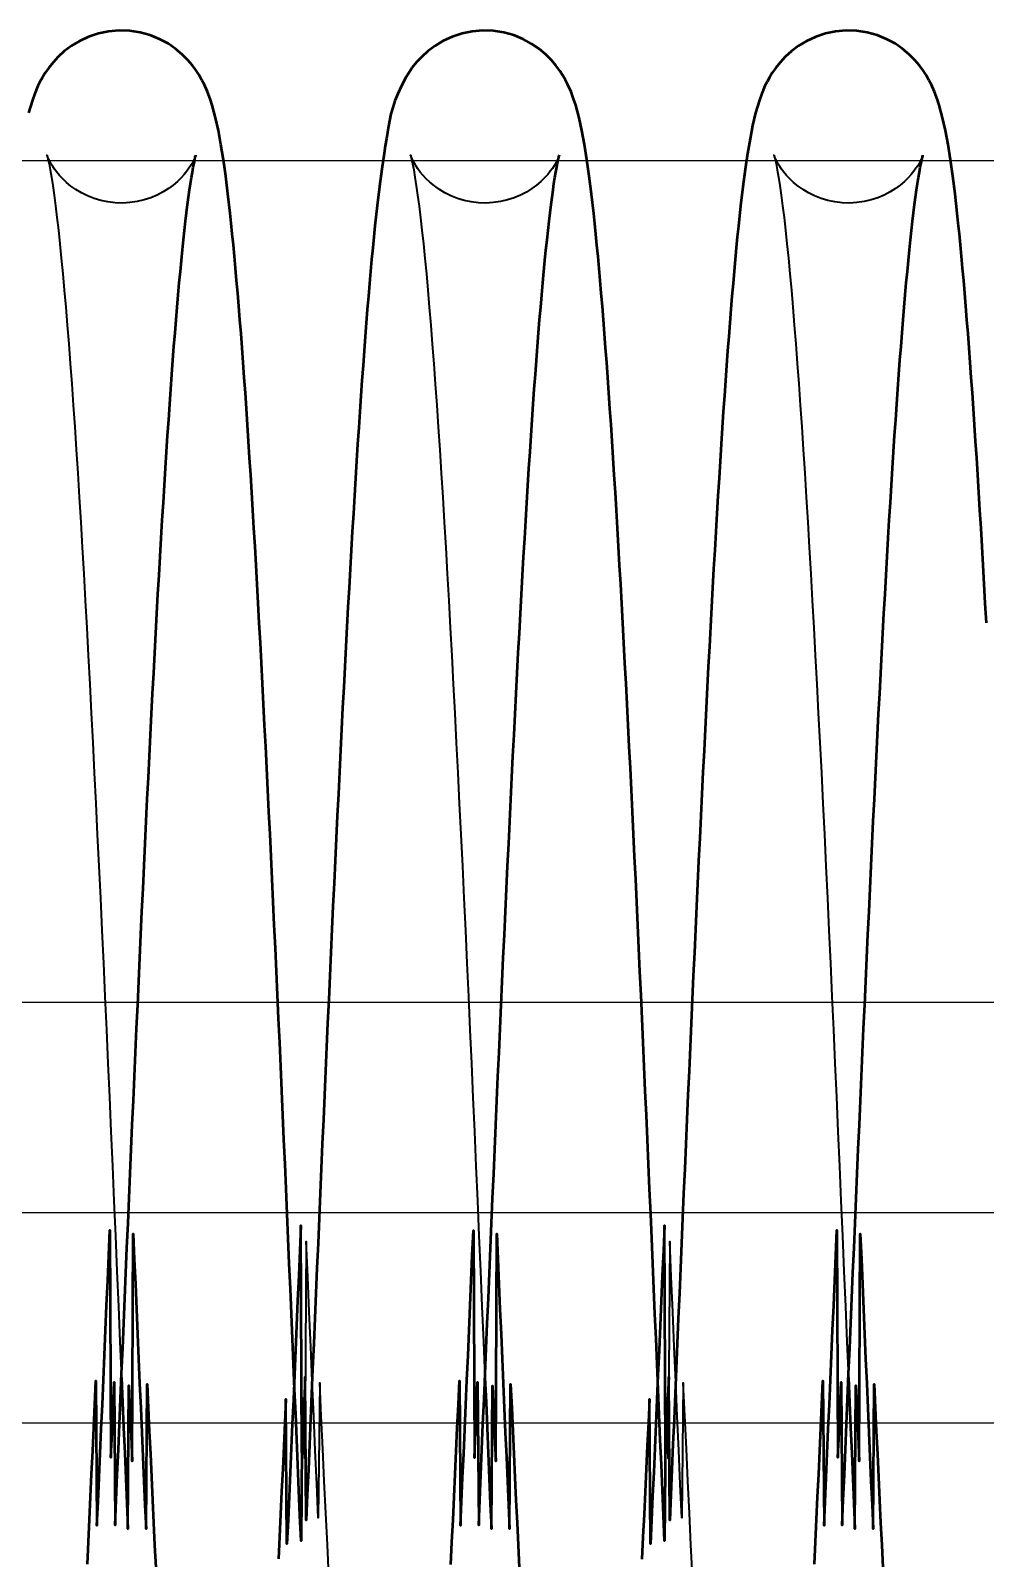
# Model space of a CAD drawing. Header units: millimetres. Extents: x 1448 to 104164, y -19509 to -89.
# Drawn here: x 84360.3 to 84405.7, y -3019.1 to -2946.5 of the extents above; entities that cross this region are included whole.
import ezdxf

# ---------------------------------------------------------------- set-up
doc = ezdxf.new("R2010")
doc.units = ezdxf.units.MM
doc.header["$LTSCALE"] = 60
doc.header["$MEASUREMENT"] = 0
doc.linetypes.add('CENTER', pattern=[2, 1.25, -0.25, 0.25, -0.25])
doc.layers.get('0').update_dxf_attribs({"linetype": 'CONTINUOUS'})
doc.layers.add('cen', color=14, linetype='CONTINUOUS')
doc.layers.add('가려진 것(ISO)', color=7, linetype='CONTINUOUS', lineweight=35)
doc.layers.add('가시적인 것(ISO)', color=7, linetype='CONTINUOUS', lineweight=50)

# ---------------------------------------------------------------- blocks, each defined once
blk = doc.blocks.new('토션스프링1')
at = {"layer": '가려진 것(ISO)', "flags": 128}
for points in [[(21462640.896, -50955408.884), (21462640.901, -50955408.9), (21462640.921, -50955408.952), (21462640.961, -50955409.045), (21462641.032, -50955409.189), (21462641.083, -50955409.282), (21462641.148, -50955409.391), (21462641.229, -50955409.514), (21462641.329, -50955409.652), (21462641.452, -50955409.803), (21462641.599, -50955409.966), (21462641.773, -50955410.136), (21462641.974, -50955410.308), (21462642.205, -50955410.477), (21462642.462, -50955410.638), (21462642.742, -50955410.785), (21462643.043, -50955410.912), (21462643.362, -50955411.016), (21462643.696, -50955411.094), (21462644.039, -50955411.144), (21462644.386, -50955411.164), (21462644.733, -50955411.153), (21462645.078, -50955411.111), (21462645.415, -50955411.041), (21462645.739, -50955410.945), (21462646.045, -50955410.824), (21462646.332, -50955410.682), (21462646.596, -50955410.525), (21462646.835, -50955410.357), (21462647.044, -50955410.186), (21462647.226, -50955410.015), (21462647.381, -50955409.85), (21462647.511, -50955409.693), (21462647.617, -50955409.551), (21462647.703, -50955409.424), (21462647.773, -50955409.312), (21462647.828, -50955409.214), (21462647.904, -50955409.063), (21462647.948, -50955408.962), (21462647.97, -50955408.905), (21462647.977, -50955408.885), (21462647.974, -50955408.895), (21462647.964, -50955408.931), (21462647.948, -50955408.992), (21462647.928, -50955409.075), (21462647.879, -50955409.298), (21462647.824, -50955409.585), (21462647.765, -50955409.934), (21462647.702, -50955410.339), (21462647.636, -50955410.797), (21462647.569, -50955411.304), (21462647.501, -50955411.858), (21462647.432, -50955412.458), (21462647.363, -50955413.103), (21462647.294, -50955413.793), (21462647.224, -50955414.525), (21462647.153, -50955415.3), (21462647.083, -50955416.115), (21462647.012, -50955416.97), (21462646.941, -50955417.864), (21462646.87, -50955418.794), (21462646.799, -50955419.76), (21462646.728, -50955420.765), (21462646.657, -50955421.807), (21462646.585, -50955422.886), (21462646.514, -50955424), (21462646.442, -50955425.148), (21462646.371, -50955426.329), (21462646.299, -50955427.541), (21462646.227, -50955428.783), (21462646.156, -50955430.054), (21462646.084, -50955431.352), (21462646.013, -50955432.676), (21462645.942, -50955434.027), (21462645.87, -50955435.405), (21462645.799, -50955436.812), (21462645.727, -50955438.244), (21462645.655, -50955439.701), (21462645.583, -50955441.181), (21462645.512, -50955442.682), (21462645.44, -50955444.203), (21462645.368, -50955445.743), (21462645.296, -50955447.299), (21462645.225, -50955448.871), (21462645.153, -50955450.456), (21462645.082, -50955452.054), (21462645.01, -50955453.666), (21462644.939, -50955455.294), (21462644.867, -50955456.936), (21462644.795, -50955458.59), (21462644.724, -50955460.254), (21462644.652, -50955461.927), (21462644.58, -50955463.607), (21462644.508, -50955465.293), (21462644.436, -50955466.981)], [(21462658.172, -50955408.884), (21462658.177, -50955408.9), (21462658.197, -50955408.952), (21462658.236, -50955409.046), (21462658.306, -50955409.194), (21462658.358, -50955409.288), (21462658.424, -50955409.397), (21462658.507, -50955409.52), (21462658.608, -50955409.657), (21462658.731, -50955409.808), (21462658.88, -50955409.971), (21462659.054, -50955410.141), (21462659.256, -50955410.313), (21462659.487, -50955410.482), (21462659.745, -50955410.642), (21462660.026, -50955410.789), (21462660.328, -50955410.916), (21462660.647, -50955411.019), (21462660.981, -50955411.096), (21462661.324, -50955411.145), (21462661.671, -50955411.164), (21462662.019, -50955411.152), (21462662.363, -50955411.11), (21462662.7, -50955411.039), (21462663.024, -50955410.942), (21462663.33, -50955410.821), (21462663.615, -50955410.678), (21462663.878, -50955410.52), (21462664.116, -50955410.353), (21462664.326, -50955410.181), (21462664.506, -50955410.01), (21462664.66, -50955409.845), (21462664.789, -50955409.69), (21462664.896, -50955409.547), (21462664.981, -50955409.42), (21462665.05, -50955409.309), (21462665.105, -50955409.212), (21462665.18, -50955409.061), (21462665.223, -50955408.961), (21462665.245, -50955408.905), (21462665.252, -50955408.885), (21462665.249, -50955408.895), (21462665.24, -50955408.932), (21462665.224, -50955408.993), (21462665.204, -50955409.076), (21462665.154, -50955409.3), (21462665.099, -50955409.588), (21462665.04, -50955409.936), (21462664.977, -50955410.341), (21462664.911, -50955410.799), (21462664.844, -50955411.307), (21462664.776, -50955411.862), (21462664.708, -50955412.461), (21462664.639, -50955413.106), (21462664.569, -50955413.796), (21462664.499, -50955414.528), (21462664.429, -50955415.303), (21462664.358, -50955416.119), (21462664.287, -50955416.975), (21462664.216, -50955417.869), (21462664.145, -50955418.8), (21462664.074, -50955419.768), (21462664.003, -50955420.771), (21462663.932, -50955421.812), (21462663.861, -50955422.889), (21462663.789, -50955424.003), (21462663.718, -50955425.15), (21462663.646, -50955426.331), (21462663.575, -50955427.544), (21462663.503, -50955428.786), (21462663.431, -50955430.058), (21462663.36, -50955431.358), (21462663.288, -50955432.685), (21462663.217, -50955434.036), (21462663.146, -50955435.413), (21462663.074, -50955436.816), (21462663.003, -50955438.247), (21462662.931, -50955439.702), (21462662.859, -50955441.182), (21462662.787, -50955442.683), (21462662.716, -50955444.204), (21462662.644, -50955445.745), (21462662.572, -50955447.302), (21462662.5, -50955448.876), (21462662.429, -50955450.463), (21462662.357, -50955452.064), (21462662.286, -50955453.675), (21462662.214, -50955455.3), (21462662.143, -50955456.939), (21462662.071, -50955458.591), (21462661.999, -50955460.254), (21462661.927, -50955461.926), (21462661.856, -50955463.606), (21462661.784, -50955465.292), (21462661.712, -50955466.982)], [(21462675.447, -50955408.884), (21462675.453, -50955408.9), (21462675.472, -50955408.952), (21462675.512, -50955409.045), (21462675.583, -50955409.189), (21462675.634, -50955409.282), (21462675.699, -50955409.391), (21462675.78, -50955409.514), (21462675.881, -50955409.652), (21462676.003, -50955409.803), (21462676.151, -50955409.966), (21462676.324, -50955410.136), (21462676.526, -50955410.308), (21462676.756, -50955410.477), (21462677.013, -50955410.638), (21462677.294, -50955410.785), (21462677.594, -50955410.912), (21462677.914, -50955411.016), (21462678.247, -50955411.094), (21462678.59, -50955411.144), (21462678.937, -50955411.164), (21462679.285, -50955411.153), (21462679.63, -50955411.111), (21462679.967, -50955411.041), (21462680.291, -50955410.945), (21462680.597, -50955410.824), (21462680.884, -50955410.682), (21462681.148, -50955410.525), (21462681.386, -50955410.357), (21462681.596, -50955410.186), (21462681.777, -50955410.015), (21462681.932, -50955409.85), (21462682.062, -50955409.693), (21462682.169, -50955409.551), (21462682.255, -50955409.424), (21462682.324, -50955409.312), (21462682.379, -50955409.214), (21462682.455, -50955409.063), (21462682.5, -50955408.962), (21462682.521, -50955408.905), (21462682.528, -50955408.885), (21462682.525, -50955408.895), (21462682.515, -50955408.931), (21462682.499, -50955408.992), (21462682.479, -50955409.075), (21462682.43, -50955409.298), (21462682.376, -50955409.585), (21462682.316, -50955409.934), (21462682.253, -50955410.339), (21462682.187, -50955410.797), (21462682.12, -50955411.304), (21462682.052, -50955411.858), (21462681.984, -50955412.458), (21462681.915, -50955413.103), (21462681.845, -50955413.793), (21462681.775, -50955414.525), (21462681.705, -50955415.3), (21462681.634, -50955416.115), (21462681.563, -50955416.97), (21462681.492, -50955417.864), (21462681.421, -50955418.794), (21462681.35, -50955419.76), (21462681.279, -50955420.765), (21462681.208, -50955421.807), (21462681.137, -50955422.886), (21462681.065, -50955424), (21462680.994, -50955425.148), (21462680.922, -50955426.329), (21462680.851, -50955427.541), (21462680.779, -50955428.783), (21462680.707, -50955430.054), (21462680.636, -50955431.352), (21462680.564, -50955432.676), (21462680.493, -50955434.027), (21462680.422, -50955435.405), (21462680.35, -50955436.812), (21462680.278, -50955438.244), (21462680.207, -50955439.701), (21462680.135, -50955441.181), (21462680.063, -50955442.682), (21462679.991, -50955444.203), (21462679.92, -50955445.743), (21462679.848, -50955447.299), (21462679.776, -50955448.871), (21462679.705, -50955450.456), (21462679.633, -50955452.054), (21462679.562, -50955453.666), (21462679.49, -50955455.294), (21462679.419, -50955456.936), (21462679.347, -50955458.59), (21462679.275, -50955460.254), (21462679.203, -50955461.927), (21462679.131, -50955463.607), (21462679.06, -50955465.293), (21462678.988, -50955466.981)], [(21462651.856, -50955476.413), (21462651.927, -50955474.934), (21462651.999, -50955473.433), (21462652.071, -50955471.913), (21462652.143, -50955470.373), (21462652.215, -50955468.817), (21462652.286, -50955467.245), (21462652.358, -50955473.659), (21462652.429, -50955472.061), (21462652.501, -50955470.451), (21462652.572, -50955468.826), (21462652.644, -50955467.186), (21462652.715, -50955465.534), (21462652.787, -50955463.871), (21462652.859, -50955462.2), (21462652.931, -50955460.521), (21462653.002, -50955470.836), (21462653.074, -50955469.147)], [(21462669.131, -50955476.418), (21462669.203, -50955474.94), (21462669.275, -50955473.44), (21462669.347, -50955471.919), (21462669.418, -50955470.378), (21462669.49, -50955468.82), (21462669.562, -50955467.246), (21462669.634, -50955473.657), (21462669.705, -50955472.056), (21462669.777, -50955470.443), (21462669.848, -50955468.82), (21462669.919, -50955467.183), (21462669.991, -50955465.534), (21462670.063, -50955463.872), (21462670.134, -50955462.202), (21462670.206, -50955460.523), (21462670.278, -50955470.837), (21462670.35, -50955469.147)]]:
    blk.add_lwpolyline(points, dxfattribs=at)
at = {"layer": '가시적인 것(ISO)', "flags": 128}
for points in [[(21462637.885, -50955431.121), (21462637.936, -50955430.191), (21462637.986, -50955429.276), (21462638.037, -50955428.376), (21462638.088, -50955427.49), (21462638.139, -50955426.619), (21462638.19, -50955425.761), (21462638.241, -50955424.919), (21462638.292, -50955424.091), (21462638.343, -50955423.279), (21462638.395, -50955422.482), (21462638.446, -50955421.701), (21462638.497, -50955420.937), (21462638.549, -50955420.189), (21462638.6, -50955419.459), (21462638.652, -50955418.745), (21462638.703, -50955418.049), (21462638.755, -50955417.371), (21462638.806, -50955416.712), (21462638.858, -50955416.071), (21462638.91, -50955415.448), (21462638.961, -50955414.845), (21462639.013, -50955414.262), (21462639.065, -50955413.698), (21462639.117, -50955413.155), (21462639.168, -50955412.632), (21462639.22, -50955412.128), (21462639.271, -50955411.643), (21462639.374, -50955410.729), (21462639.48, -50955409.885), (21462639.59, -50955409.105), (21462639.707, -50955408.387), (21462639.831, -50955407.724), (21462639.964, -50955407.113), (21462640.123, -50955406.518), (21462640.225, -50955406.209), (21462640.349, -50955405.88), (21462640.509, -50955405.518), (21462640.611, -50955405.318), (21462640.734, -50955405.104), (21462640.883, -50955404.872), (21462641.064, -50955404.625), (21462641.284, -50955404.367), (21462641.549, -50955404.101), (21462641.863, -50955403.837), (21462642.224, -50955403.59), (21462642.629, -50955403.371), (21462643.075, -50955403.191), (21462643.55, -50955403.059), (21462644.043, -50955402.983), (21462644.546, -50955402.967), (21462645.047, -50955403.009), (21462645.533, -50955403.11), (21462645.996, -50955403.264), (21462646.426, -50955403.464), (21462646.814, -50955403.696), (21462647.153, -50955403.951), (21462647.445, -50955404.217), (21462647.689, -50955404.48), (21462647.892, -50955404.734), (21462648.058, -50955404.975), (21462648.195, -50955405.199), (21462648.309, -50955405.407), (21462648.407, -50955405.601), (21462648.559, -50955405.955), (21462648.671, -50955406.277), (21462648.85, -50955406.881), (21462648.992, -50955407.482), (21462649.116, -50955408.115), (21462649.234, -50955408.809), (21462649.348, -50955409.57), (21462649.458, -50955410.398), (21462649.565, -50955411.295), (21462649.669, -50955412.262), (21462649.721, -50955412.772), (21462649.772, -50955413.3), (21462649.823, -50955413.846), (21462649.874, -50955414.411), (21462649.925, -50955414.994), (21462649.976, -50955415.595), (21462650.027, -50955416.215), (21462650.078, -50955416.854), (21462650.129, -50955417.512), (21462650.18, -50955418.189), (21462650.231, -50955418.885), (21462650.283, -50955419.599), (21462650.334, -50955420.331), (21462650.385, -50955421.08), (21462650.436, -50955421.846), (21462650.488, -50955422.629), (21462650.539, -50955423.429), (21462650.59, -50955424.244), (21462650.641, -50955425.075), (21462650.692, -50955425.922), (21462650.743, -50955426.783), (21462650.794, -50955427.658), (21462650.845, -50955428.548), (21462650.896, -50955429.452), (21462650.947, -50955430.369), (21462650.997, -50955431.3), (21462651.048, -50955432.245), (21462651.099, -50955433.206), (21462651.15, -50955434.18), (21462651.201, -50955435.168), (21462651.252, -50955436.169), (21462651.303, -50955437.183), (21462651.354, -50955438.209), (21462651.405, -50955439.246), (21462651.456, -50955440.295), (21462651.507, -50955441.354), (21462651.558, -50955442.423), (21462651.609, -50955443.501), (21462651.66, -50955444.588), (21462651.71, -50955445.684), (21462651.761, -50955446.787), (21462651.812, -50955447.898), (21462651.863, -50955449.016), (21462651.913, -50955450.141), (21462651.964, -50955451.276), (21462652.015, -50955452.419), (21462652.066, -50955453.569), (21462652.117, -50955454.727), (21462652.168, -50955455.892), (21462652.219, -50955457.062), (21462652.27, -50955458.238), (21462652.321, -50955459.419), (21462652.372, -50955460.603), (21462652.422, -50955461.792), (21462652.473, -50955462.983), (21462652.524, -50955464.177), (21462652.575, -50955465.372), (21462652.626, -50955466.569), (21462652.677, -50955467.766), (21462652.728, -50955468.964), (21462652.778, -50955470.161), (21462652.829, -50955471.359), (21462652.88, -50955472.559), (21462652.931, -50955473.761), (21462652.981, -50955466.962), (21462653.032, -50955468.164), (21462653.083, -50955469.365), (21462653.134, -50955470.564), (21462653.185, -50955459.762), (21462653.236, -50955460.956), (21462653.287, -50955462.148), (21462653.338, -50955463.336), (21462653.389, -50955464.519), (21462653.44, -50955465.698), (21462653.491, -50955466.871), (21462653.542, -50955468.037), (21462653.592, -50955469.197), (21462653.643, -50955470.349), (21462653.694, -50955471.494), (21462653.745, -50955472.634), (21462653.795, -50955473.768), (21462653.846, -50955474.895), (21462653.897, -50955468.016), (21462653.948, -50955469.129), (21462653.999, -50955470.234), (21462654.05, -50955471.33), (21462654.101, -50955472.417), (21462654.152, -50955473.494), (21462654.203, -50955474.561), (21462654.254, -50955475.618)], [(21462653.074, -50955469.147), (21462653.125, -50955467.947), (21462653.176, -50955474.745), (21462653.227, -50955473.544), (21462653.278, -50955472.344), (21462653.328, -50955471.145), (21462653.379, -50955469.947), (21462653.43, -50955468.75), (21462653.48, -50955467.551), (21462653.531, -50955466.353), (21462653.582, -50955465.156), (21462653.633, -50955463.96), (21462653.684, -50955462.766), (21462653.735, -50955461.575), (21462653.786, -50955460.387), (21462653.837, -50955459.203), (21462653.888, -50955458.023), (21462653.939, -50955456.848), (21462653.99, -50955455.679), (21462654.041, -50955454.516), (21462654.092, -50955453.36), (21462654.142, -50955452.211), (21462654.193, -50955451.07), (21462654.244, -50955449.938), (21462654.295, -50955448.814), (21462654.345, -50955447.697), (21462654.396, -50955446.586), (21462654.447, -50955445.484), (21462654.498, -50955444.389), (21462654.549, -50955443.303), (21462654.6, -50955442.226), (21462654.651, -50955441.159), (21462654.702, -50955440.101), (21462654.753, -50955439.055), (21462654.804, -50955438.019), (21462654.855, -50955436.995), (21462654.906, -50955435.984), (21462654.957, -50955434.985), (21462655.008, -50955433.999), (21462655.059, -50955433.028), (21462655.109, -50955432.07), (21462655.16, -50955431.127), (21462655.211, -50955430.199), (21462655.262, -50955429.285), (21462655.313, -50955428.383), (21462655.364, -50955427.496), (21462655.415, -50955426.622), (21462655.466, -50955425.763), (21462655.517, -50955424.919), (21462655.568, -50955424.09), (21462655.619, -50955423.276), (21462655.671, -50955422.478), (21462655.722, -50955421.697), (21462655.773, -50955420.932), (21462655.825, -50955420.184), (21462655.876, -50955419.453), (21462655.928, -50955418.74), (21462655.979, -50955418.045), (21462656.031, -50955417.368), (21462656.082, -50955416.71), (21462656.133, -50955416.07), (21462656.185, -50955415.451), (21462656.236, -50955414.851), (21462656.288, -50955414.27), (21462656.339, -50955413.71), (21462656.39, -50955413.169), (21462656.441, -50955412.646), (21462656.492, -50955412.143), (21462656.544, -50955411.657), (21462656.648, -50955410.739), (21462656.756, -50955409.889), (21462656.867, -50955409.105), (21462656.984, -50955408.385), (21462657.107, -50955407.725), (21462657.238, -50955407.116), (21462657.399, -50955406.52), (21462657.5, -50955406.21), (21462657.623, -50955405.882), (21462657.783, -50955405.52), (21462657.886, -50955405.321), (21462658.008, -50955405.107), (21462658.156, -50955404.875), (21462658.337, -50955404.629), (21462658.556, -50955404.37), (21462658.821, -50955404.104), (21462659.135, -50955403.84), (21462659.494, -50955403.593), (21462659.9, -50955403.374), (21462660.345, -50955403.193), (21462660.819, -50955403.06), (21462661.312, -50955402.984), (21462661.816, -50955402.967), (21462662.317, -50955403.008), (21462662.803, -50955403.108), (21462663.266, -50955403.262), (21462663.697, -50955403.461), (21462664.085, -50955403.693), (21462664.425, -50955403.948), (21462664.717, -50955404.213), (21462664.962, -50955404.476), (21462665.165, -50955404.73), (21462665.332, -50955404.971), (21462665.47, -50955405.197), (21462665.683, -50955405.602), (21462665.853, -50955405.97), (21462665.989, -50955406.308), (21462666.096, -50955406.624), (21462666.18, -50955406.926), (21462666.302, -50955407.512), (21462666.398, -50955408.121), (21462666.45, -50955408.451), (21462666.508, -50955408.803), (21462666.621, -50955409.56), (21462666.73, -50955410.387), (21462666.838, -50955411.286), (21462666.943, -50955412.256), (21462666.995, -50955412.768), (21462667.047, -50955413.298), (21462667.098, -50955413.846), (21462667.15, -50955414.412), (21462667.201, -50955414.996), (21462667.252, -50955415.598), (21462667.303, -50955416.218), (21462667.354, -50955416.856), (21462667.405, -50955417.513), (21462667.456, -50955418.189), (21462667.507, -50955418.883), (21462667.558, -50955419.596), (21462667.609, -50955420.327), (21462667.661, -50955421.075), (21462667.712, -50955421.841), (21462667.763, -50955422.624), (21462667.814, -50955423.424), (21462667.865, -50955424.24), (21462667.916, -50955425.071), (21462667.968, -50955425.918), (21462668.019, -50955426.781), (21462668.07, -50955427.657), (21462668.121, -50955428.548), (21462668.172, -50955429.453), (21462668.222, -50955430.371), (21462668.273, -50955431.303), (21462668.324, -50955432.247), (21462668.375, -50955433.205), (21462668.426, -50955434.178), (21462668.476, -50955435.165), (21462668.527, -50955436.165), (21462668.578, -50955437.178), (21462668.629, -50955438.204), (21462668.68, -50955439.241), (21462668.731, -50955440.289), (21462668.782, -50955441.348), (21462668.833, -50955442.418), (21462668.884, -50955443.497), (21462668.935, -50955444.585), (21462668.986, -50955445.682), (21462669.037, -50955446.787), (21462669.088, -50955447.9), (21462669.139, -50955449.019), (21462669.189, -50955450.145), (21462669.24, -50955451.278), (21462669.291, -50955452.419), (21462669.342, -50955453.568), (21462669.392, -50955454.724), (21462669.443, -50955455.887), (21462669.494, -50955457.057), (21462669.545, -50955458.232), (21462669.596, -50955459.413), (21462669.647, -50955460.597), (21462669.698, -50955461.786), (21462669.749, -50955462.978), (21462669.8, -50955464.173), (21462669.851, -50955465.37), (21462669.902, -50955466.568), (21462669.953, -50955467.767), (21462670.004, -50955468.966), (21462670.054, -50955470.165), (21462670.105, -50955471.363), (21462670.156, -50955472.561), (21462670.206, -50955473.761), (21462670.257, -50955466.961), (21462670.308, -50955468.161), (21462670.359, -50955469.361), (21462670.41, -50955470.559), (21462670.461, -50955459.756), (21462670.512, -50955460.951), (21462670.563, -50955462.142), (21462670.614, -50955463.331), (21462670.665, -50955464.515), (21462670.716, -50955465.694), (21462670.767, -50955466.868), (21462670.817, -50955468.036), (21462670.868, -50955469.198), (21462670.919, -50955470.352), (21462670.97, -50955471.499), (21462671.021, -50955472.637), (21462671.071, -50955473.77), (21462671.122, -50955474.895), (21462671.173, -50955468.014), (21462671.224, -50955469.126), (21462671.274, -50955470.23), (21462671.325, -50955471.326), (21462671.376, -50955472.413), (21462671.427, -50955473.49), (21462671.478, -50955474.557), (21462671.529, -50955475.613)], [(21462670.35, -50955469.147), (21462670.401, -50955467.946), (21462670.452, -50955474.743), (21462670.503, -50955473.54), (21462670.554, -50955472.338), (21462670.604, -50955471.136), (21462670.655, -50955469.936), (21462670.706, -50955468.738), (21462670.757, -50955467.543), (21462670.807, -50955466.347), (21462670.858, -50955465.152), (21462670.909, -50955463.958), (21462670.96, -50955462.766), (21462671.011, -50955461.575), (21462671.062, -50955460.388), (21462671.113, -50955459.204), (21462671.164, -50955458.024), (21462671.215, -50955456.849), (21462671.266, -50955455.679), (21462671.317, -50955454.515), (21462671.367, -50955453.358), (21462671.418, -50955452.207), (21462671.469, -50955451.064), (21462671.52, -50955449.929), (21462671.571, -50955448.803), (21462671.622, -50955447.687), (21462671.672, -50955446.579), (21462671.723, -50955445.478), (21462671.774, -50955444.386), (21462671.825, -50955443.301), (21462671.876, -50955442.225), (21462671.927, -50955441.159), (21462671.978, -50955440.103), (21462672.029, -50955439.056), (21462672.08, -50955438.021), (21462672.131, -50955436.997), (21462672.182, -50955435.985), (21462672.233, -50955434.985), (21462672.284, -50955433.999), (21462672.335, -50955433.025), (21462672.385, -50955432.066), (21462672.436, -50955431.121), (21462672.487, -50955430.191), (21462672.538, -50955429.276), (21462672.589, -50955428.376), (21462672.64, -50955427.49), (21462672.691, -50955426.619), (21462672.741, -50955425.761), (21462672.793, -50955424.919), (21462672.844, -50955424.091), (21462672.895, -50955423.279), (21462672.946, -50955422.482), (21462672.997, -50955421.701), (21462673.049, -50955420.937), (21462673.1, -50955420.189), (21462673.152, -50955419.459), (21462673.203, -50955418.745), (21462673.255, -50955418.049), (21462673.306, -50955417.371), (21462673.358, -50955416.712), (21462673.409, -50955416.071), (21462673.461, -50955415.448), (21462673.513, -50955414.845), (21462673.565, -50955414.262), (21462673.616, -50955413.698), (21462673.668, -50955413.155), (21462673.72, -50955412.632), (21462673.771, -50955412.128), (21462673.822, -50955411.643), (21462673.926, -50955410.729), (21462674.032, -50955409.885), (21462674.142, -50955409.105), (21462674.258, -50955408.387), (21462674.382, -50955407.724), (21462674.516, -50955407.113), (21462674.675, -50955406.518), (21462674.776, -50955406.209), (21462674.9, -50955405.88), (21462675.06, -50955405.518), (21462675.163, -50955405.318), (21462675.286, -50955405.104), (21462675.434, -50955404.872), (21462675.616, -50955404.625), (21462675.835, -50955404.367), (21462676.1, -50955404.101), (21462676.415, -50955403.837), (21462676.775, -50955403.59), (21462677.181, -50955403.371), (21462677.626, -50955403.191), (21462678.101, -50955403.059), (21462678.594, -50955402.983), (21462679.098, -50955402.967), (21462679.599, -50955403.009), (21462680.085, -50955403.11), (21462680.547, -50955403.264), (21462680.977, -50955403.464), (21462681.365, -50955403.696), (21462681.705, -50955403.951), (21462681.997, -50955404.217), (21462682.241, -50955404.48), (21462682.443, -50955404.734), (21462682.609, -50955404.975), (21462682.746, -50955405.199), (21462682.861, -50955405.407), (21462682.958, -50955405.601), (21462683.11, -50955405.955), (21462683.223, -50955406.277), (21462683.401, -50955406.881)], [(21462644.436, -50955466.981), (21462644.385, -50955468.181), (21462644.334, -50955469.381), (21462644.284, -50955470.581), (21462644.233, -50955471.78), (21462644.182, -50955472.977), (21462644.132, -50955474.175), (21462644.081, -50955467.374), (21462644.03, -50955468.573), (21462643.979, -50955469.772), (21462643.928, -50955470.97), (21462643.877, -50955460.166), (21462643.826, -50955461.36), (21462643.775, -50955462.551), (21462643.725, -50955463.739), (21462643.674, -50955464.923), (21462643.623, -50955466.102), (21462643.572, -50955467.276), (21462643.521, -50955468.445), (21462643.47, -50955469.607), (21462643.419, -50955470.761), (21462643.368, -50955471.909), (21462643.318, -50955473.048), (21462643.267, -50955474.179), (21462643.216, -50955467.304), (21462643.165, -50955468.422), (21462643.115, -50955469.533), (21462643.064, -50955470.636), (21462643.013, -50955471.732), (21462642.962, -50955472.818), (21462642.911, -50955473.895), (21462642.86, -50955474.963), (21462642.809, -50955476.02)], [(21462661.712, -50955466.982), (21462661.661, -50955468.182), (21462661.61, -50955469.384), (21462661.559, -50955470.585), (21462661.508, -50955471.786), (21462661.458, -50955472.986), (21462661.407, -50955474.184), (21462661.356, -50955467.38), (21462661.306, -50955468.578), (21462661.255, -50955469.775), (21462661.204, -50955470.971), (21462661.153, -50955460.166), (21462661.102, -50955461.359), (21462661.051, -50955462.55), (21462661, -50955463.738), (21462660.949, -50955464.921), (21462660.898, -50955466.101), (21462660.847, -50955467.276), (21462660.796, -50955468.445), (21462660.746, -50955469.608), (21462660.695, -50955470.765), (21462660.644, -50955471.914), (21462660.593, -50955473.055), (21462660.542, -50955474.188), (21462660.492, -50955467.312), (21462660.441, -50955468.428), (21462660.39, -50955469.537), (21462660.339, -50955470.639), (21462660.288, -50955471.733), (21462660.238, -50955472.819), (21462660.187, -50955473.895), (21462660.136, -50955474.962), (21462660.085, -50955476.019)], [(21462646.056, -50955475.862), (21462646.005, -50955474.804), (21462645.954, -50955473.737), (21462645.903, -50955472.66), (21462645.852, -50955471.574), (21462645.801, -50955470.48), (21462645.751, -50955469.379), (21462645.7, -50955468.27), (21462645.649, -50955467.152), (21462645.599, -50955474.025), (21462645.548, -50955472.889), (21462645.497, -50955471.745), (21462645.446, -50955470.594), (21462645.395, -50955469.435), (21462645.344, -50955468.27), (21462645.293, -50955467.1), (21462645.242, -50955465.924), (21462645.191, -50955464.744), (21462645.14, -50955463.56), (21462645.089, -50955462.372), (21462645.038, -50955461.182), (21462644.987, -50955459.989), (21462644.937, -50955470.795), (21462644.886, -50955469.6), (21462644.835, -50955468.405), (21462644.785, -50955467.209), (21462644.734, -50955474.011), (21462644.683, -50955472.811), (21462644.632, -50955471.61), (21462644.581, -50955470.407), (21462644.53, -50955469.205), (21462644.48, -50955468.002), (21462644.429, -50955466.801), (21462644.378, -50955465.601), (21462644.327, -50955464.404), (21462644.276, -50955463.209), (21462644.225, -50955462.018), (21462644.174, -50955460.83), (21462644.123, -50955459.648), (21462644.072, -50955458.47), (21462644.021, -50955457.299), (21462643.97, -50955456.133), (21462643.92, -50955454.975), (21462643.869, -50955453.824), (21462643.818, -50955452.677), (21462643.768, -50955451.536), (21462643.717, -50955450.401), (21462643.666, -50955449.272), (21462643.615, -50955448.151), (21462643.564, -50955447.037), (21462643.513, -50955445.931), (21462643.462, -50955444.834), (21462643.411, -50955443.747), (21462643.36, -50955442.669), (21462643.309, -50955441.602), (21462643.258, -50955440.546), (21462643.207, -50955439.502), (21462643.157, -50955438.469), (21462643.106, -50955437.45), (21462643.055, -50955436.444), (21462643.005, -50955435.451), (21462642.954, -50955434.471), (21462642.903, -50955433.503), (21462642.852, -50955432.547), (21462642.802, -50955431.605), (21462642.751, -50955430.675), (21462642.7, -50955429.759), (21462642.649, -50955428.858), (21462642.598, -50955427.971), (21462642.547, -50955427.099), (21462642.497, -50955426.243), (21462642.446, -50955425.403), (21462642.395, -50955424.58), (21462642.344, -50955423.774), (21462642.294, -50955422.985), (21462642.243, -50955422.214), (21462642.192, -50955421.462), (21462642.142, -50955420.729), (21462642.092, -50955420.014), (21462642.041, -50955419.317), (21462641.991, -50955418.638), (21462641.94, -50955417.977), (21462641.889, -50955417.335), (21462641.839, -50955416.711), (21462641.788, -50955416.107), (21462641.738, -50955415.523), (21462641.688, -50955414.96), (21462641.638, -50955414.417), (21462641.588, -50955413.895), (21462641.538, -50955413.396), (21462641.489, -50955412.918), (21462641.44, -50955412.463), (21462641.392, -50955412.032), (21462641.343, -50955411.624), (21462641.296, -50955411.24), (21462641.249, -50955410.88), (21462641.201, -50955410.544), (21462641.155, -50955410.232), (21462641.109, -50955409.947), (21462641.065, -50955409.69), (21462641.024, -50955409.464), (21462640.987, -50955409.271), (21462640.953, -50955409.113), (21462640.925, -50955408.992), (21462640.904, -50955408.913), (21462640.896, -50955408.884)], [(21462678.988, -50955466.981), (21462678.937, -50955468.181), (21462678.886, -50955469.381), (21462678.835, -50955470.581), (21462678.784, -50955471.78), (21462678.734, -50955472.977), (21462678.683, -50955474.175), (21462678.632, -50955467.374), (21462678.582, -50955468.573), (21462678.531, -50955469.772), (21462678.48, -50955470.97), (21462678.429, -50955460.166), (21462678.378, -50955461.36), (21462678.327, -50955462.551), (21462678.276, -50955463.739), (21462678.225, -50955464.923), (21462678.174, -50955466.102), (21462678.123, -50955467.276), (21462678.072, -50955468.445), (21462678.021, -50955469.607), (21462677.971, -50955470.761), (21462677.92, -50955471.909), (21462677.869, -50955473.048), (21462677.818, -50955474.179), (21462677.768, -50955467.304), (21462677.717, -50955468.422), (21462677.666, -50955469.533), (21462677.615, -50955470.636), (21462677.564, -50955471.732), (21462677.513, -50955472.818), (21462677.462, -50955473.895), (21462677.411, -50955474.963), (21462677.36, -50955476.02)], [(21462663.332, -50955475.872), (21462663.281, -50955474.813), (21462663.23, -50955473.745), (21462663.179, -50955472.667), (21462663.128, -50955471.579), (21462663.077, -50955470.484), (21462663.027, -50955469.38), (21462662.976, -50955468.269), (21462662.925, -50955467.151), (21462662.874, -50955474.027), (21462662.824, -50955472.893), (21462662.773, -50955471.752), (21462662.722, -50955470.602), (21462662.671, -50955469.445), (21462662.62, -50955468.281), (21462662.569, -50955467.111), (21462662.518, -50955465.936), (21462662.467, -50955464.756), (21462662.416, -50955463.571), (21462662.365, -50955462.383), (21462662.315, -50955461.191), (21462662.264, -50955459.997), (21462662.213, -50955470.801), (21462662.162, -50955469.604), (21462662.111, -50955468.406), (21462662.06, -50955467.208), (21462662.01, -50955474.011), (21462661.959, -50955472.814), (21462661.908, -50955471.615), (21462661.857, -50955470.414), (21462661.807, -50955469.213), (21462661.756, -50955468.013), (21462661.705, -50955466.812), (21462661.654, -50955465.613), (21462661.603, -50955464.416), (21462661.552, -50955463.221), (21462661.501, -50955462.029), (21462661.45, -50955460.841), (21462661.399, -50955459.657), (21462661.348, -50955458.479), (21462661.297, -50955457.305), (21462661.246, -50955456.138), (21462661.196, -50955454.977), (21462661.145, -50955453.824), (21462661.094, -50955452.678), (21462661.043, -50955451.539), (21462660.993, -50955450.406), (21462660.942, -50955449.279), (21462660.891, -50955448.159), (21462660.84, -50955447.047), (21462660.789, -50955445.942), (21462660.738, -50955444.846), (21462660.687, -50955443.758), (21462660.636, -50955442.681), (21462660.585, -50955441.613), (21462660.535, -50955440.556), (21462660.484, -50955439.511), (21462660.433, -50955438.477), (21462660.382, -50955437.455), (21462660.331, -50955436.447), (21462660.28, -50955435.452), (21462660.23, -50955434.471), (21462660.179, -50955433.504), (21462660.128, -50955432.55), (21462660.078, -50955431.609), (21462660.027, -50955430.681), (21462659.976, -50955429.766), (21462659.925, -50955428.866), (21462659.874, -50955427.98), (21462659.824, -50955427.108), (21462659.773, -50955426.253), (21462659.722, -50955425.413), (21462659.671, -50955424.589), (21462659.62, -50955423.782), (21462659.57, -50955422.992), (21462659.519, -50955422.22), (21462659.468, -50955421.466), (21462659.418, -50955420.731), (21462659.367, -50955420.015), (21462659.317, -50955419.318), (21462659.267, -50955418.64), (21462659.216, -50955417.98), (21462659.166, -50955417.339), (21462659.115, -50955416.716), (21462659.065, -50955416.112), (21462659.014, -50955415.528), (21462658.964, -50955414.964), (21462658.913, -50955414.421), (21462658.863, -50955413.899), (21462658.814, -50955413.399), (21462658.764, -50955412.92), (21462658.715, -50955412.465), (21462658.667, -50955412.033), (21462658.618, -50955411.624), (21462658.571, -50955411.239), (21462658.524, -50955410.879), (21462658.478, -50955410.544), (21462658.432, -50955410.235), (21462658.386, -50955409.95), (21462658.342, -50955409.692), (21462658.299, -50955409.464), (21462658.261, -50955409.269), (21462658.227, -50955409.11), (21462658.2, -50955408.991), (21462658.18, -50955408.913), (21462658.172, -50955408.884)], [(21462680.607, -50955475.862), (21462680.556, -50955474.804), (21462680.506, -50955473.737), (21462680.455, -50955472.66), (21462680.404, -50955471.574), (21462680.353, -50955470.48), (21462680.302, -50955469.379), (21462680.252, -50955468.27), (21462680.201, -50955467.152), (21462680.15, -50955474.025), (21462680.099, -50955472.889), (21462680.048, -50955471.745), (21462679.998, -50955470.594), (21462679.947, -50955469.435), (21462679.896, -50955468.27), (21462679.845, -50955467.1), (21462679.794, -50955465.924), (21462679.743, -50955464.744), (21462679.692, -50955463.56), (21462679.641, -50955462.372), (21462679.59, -50955461.182), (21462679.539, -50955459.989), (21462679.488, -50955470.795), (21462679.437, -50955469.6), (21462679.387, -50955468.405), (21462679.336, -50955467.209), (21462679.285, -50955474.011), (21462679.235, -50955472.811), (21462679.184, -50955471.61), (21462679.133, -50955470.407), (21462679.082, -50955469.205), (21462679.031, -50955468.002), (21462678.98, -50955466.801), (21462678.929, -50955465.601), (21462678.878, -50955464.404), (21462678.827, -50955463.209), (21462678.776, -50955462.018), (21462678.725, -50955460.83), (21462678.674, -50955459.648), (21462678.624, -50955458.47), (21462678.573, -50955457.299), (21462678.522, -50955456.133), (21462678.471, -50955454.975), (21462678.421, -50955453.824), (21462678.37, -50955452.677), (21462678.319, -50955451.536), (21462678.268, -50955450.401), (21462678.217, -50955449.272), (21462678.166, -50955448.151), (21462678.116, -50955447.037), (21462678.065, -50955445.931), (21462678.014, -50955444.834), (21462677.963, -50955443.747), (21462677.912, -50955442.669), (21462677.861, -50955441.602), (21462677.81, -50955440.546), (21462677.759, -50955439.502), (21462677.708, -50955438.469), (21462677.657, -50955437.45), (21462677.607, -50955436.444), (21462677.556, -50955435.451), (21462677.505, -50955434.471), (21462677.455, -50955433.503), (21462677.404, -50955432.547), (21462677.353, -50955431.605), (21462677.302, -50955430.675), (21462677.252, -50955429.759), (21462677.201, -50955428.858), (21462677.15, -50955427.971), (21462677.099, -50955427.099), (21462677.048, -50955426.243), (21462676.997, -50955425.403), (21462676.946, -50955424.58), (21462676.896, -50955423.774), (21462676.845, -50955422.985), (21462676.794, -50955422.214), (21462676.744, -50955421.462), (21462676.694, -50955420.729), (21462676.643, -50955420.014), (21462676.593, -50955419.317), (21462676.542, -50955418.638), (21462676.492, -50955417.977), (21462676.441, -50955417.335), (21462676.39, -50955416.711), (21462676.34, -50955416.107), (21462676.29, -50955415.523), (21462676.239, -50955414.96), (21462676.189, -50955414.417), (21462676.139, -50955413.895), (21462676.09, -50955413.396), (21462676.041, -50955412.918), (21462675.992, -50955412.463), (21462675.943, -50955412.032), (21462675.895, -50955411.624), (21462675.847, -50955411.24), (21462675.8, -50955410.88), (21462675.753, -50955410.544), (21462675.706, -50955410.232), (21462675.661, -50955409.947), (21462675.617, -50955409.69), (21462675.576, -50955409.464), (21462675.538, -50955409.271), (21462675.505, -50955409.113), (21462675.477, -50955408.992), (21462675.456, -50955408.913), (21462675.447, -50955408.884)]]:
    blk.add_lwpolyline(points, dxfattribs=at)
blk = doc.blocks.new('토션스프링12345')
blk.add_blockref('토션스프링1', (1400.606, -3974.283))

msp = doc.modelspace()

# ---------------------------------------------------------------- linework, layer by layer
at = {"color": 3}
for p, q in [((79782.442, -2952.641), (85582.442, -2952.641)), ((79607.442, -2992.641), (85865.368, -2992.641)), ((79607.442, -3012.641), (85865.368, -3012.641))]:
    msp.add_line(p, q, dxfattribs=at)
at = {"layer": 'cen', "linetype": 'CENTER'}
msp.add_line((79557.442, -3002.641), (85915.368, -3002.641), dxfattribs=at)

# ---------------------------------------------------------------- block references
at = {"xscale": -1}
msp.add_blockref('토션스프링12345', (21548444.213, 50956430.79), dxfattribs=at)

doc.saveas('drawing.dxf')
